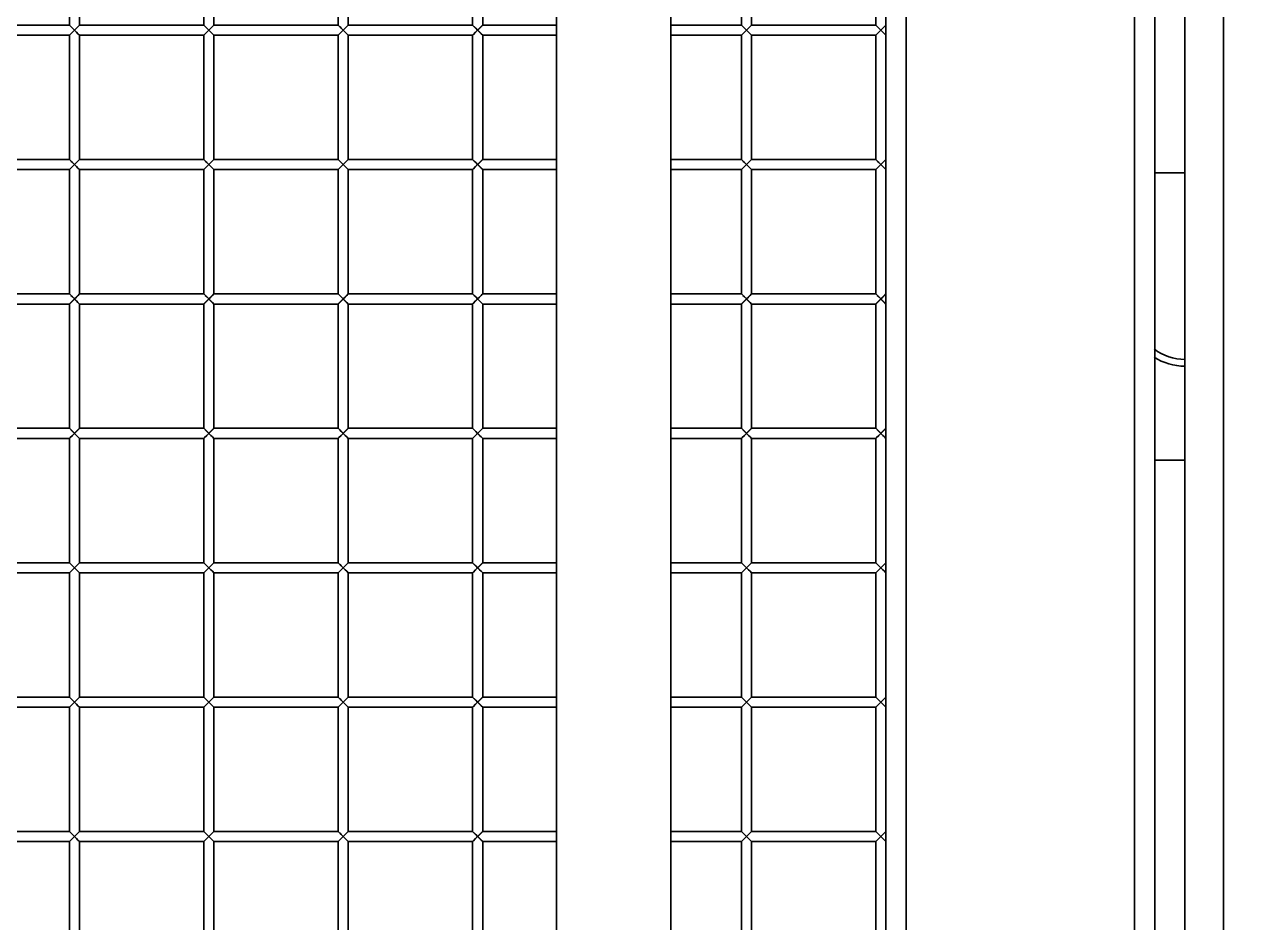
# Model space of a CAD drawing. Header units: millimetres. Extents: x 32496 to 166256, y 3504 to 23939.
# Drawn here: x 144487.8 to 144849.2, y 12817.7 to 13085.1 of the extents above; entities that cross this region are included whole.
import ezdxf

# ---------------------------------------------------------------- set-up
doc = ezdxf.new("R2010")
doc.units = ezdxf.units.MM
doc.layers.get('0').update_dxf_attribs({"lineweight": 35})
doc.layers.add('THICK', color=7, linetype='Continuous', lineweight=0)
doc.styles.add('TH_GBDIM', font='仿宋_GB2312.ttf', dxfattribs={"width": 0.8})
doc.dimstyles.new('TH_GBDIM', dxfattribs={"dimscale": 42, "dimtxt": 3, "dimasz": 3, "dimexe": 1.2, "dimexo": 0, "dimgap": 1, "dimtad": 1, "dimdec": 1, "dimdsep": 46, "dimtxsty": 'TH_GBDIM', "dimcen": 2.5, "dimdle": 252, "dimclrd": 4, "dimclre": 4, "dimclrt": 3, "dimadec": 0, "dimazin": 2, "dimtfac": 0.714286, "dimtdec": 1, "dimtmove": 0, "dimatfit": 3, "dimfxl": 1, "dimtolj": 1, "dimarcsym": 0})

# ---------------------------------------------------------------- blocks, each defined once
blk = doc.blocks.new('8-1250')
at = {"linetype": 'Continuous'}
for p, q in [((-3751.63, -34591.29), (-3751.63, -32232.29)), ((-3846.13, -32251.79), (-3846.13, -34571.79)), ((-3778.13, -34571.79), (-3778.13, -32251.79)), ((-3772.13, -32251.79), (-3772.13, -34571.79)), ((-3763.13, -32421.29), (-3763.13, -34421.29)), ((-3916.13, -33362.79), (-3916.13, -34431.79)), ((-3950.13, -33446.27), (-3950.13, -34431.79)), ((-3852.13, -34414.79), (-3852.13, -33511.79)), ((-4095.13, -33784.79), (-4095.13, -33821.79)), ((-4092.13, -33784.79), (-4092.13, -33821.79)), ((-4055.13, -33784.79), (-4055.13, -33821.79)), ((-4052.13, -33784.79), (-4052.13, -33821.79)), ((-4015.13, -33784.79), (-4015.13, -33821.79)), ((-4012.13, -33784.79), (-4012.13, -33821.79)), ((-3975.13, -33784.79), (-3975.13, -33821.79)), ((-3972.13, -33784.79), (-3972.13, -33821.79)), ((-3895.13, -33784.79), (-3895.13, -33821.79)), ((-3892.13, -33784.79), (-3892.13, -33821.79)), ((-3855.13, -33784.79), (-3855.13, -33821.79)), ((-4132.13, -33821.79), (-4095.13, -33821.79)), ((-4092.13, -33824.79), (-4095.13, -33821.79)), ((-4095.13, -33824.79), (-4092.13, -33821.79)), ((-4092.13, -33821.79), (-4055.13, -33821.79)), ((-4052.13, -33824.79), (-4055.13, -33821.79)), ((-4055.13, -33824.79), (-4052.13, -33821.79)), ((-4052.13, -33821.79), (-4015.13, -33821.79)), ((-4012.13, -33824.79), (-4015.13, -33821.79)), ((-4015.13, -33824.79), (-4012.13, -33821.79)), ((-4012.13, -33821.79), (-3975.13, -33821.79)), ((-3972.13, -33824.79), (-3975.13, -33821.79)), ((-3975.13, -33824.79), (-3972.13, -33821.79)), ((-3972.13, -33821.79), (-3950.13, -33821.79)), ((-3916.13, -33821.79), (-3895.13, -33821.79)), ((-3892.13, -33824.79), (-3895.13, -33821.79)), ((-3895.13, -33824.79), (-3892.13, -33821.79)), ((-3892.13, -33821.79), (-3855.13, -33821.79)), ((-3852.13, -33824.79), (-3855.13, -33821.79)), ((-3855.13, -33824.79), (-3852.13, -33821.79)), ((-4132.13, -33824.79), (-4095.13, -33824.79)), ((-4095.13, -33824.79), (-4095.13, -33861.79)), ((-4095.01, -33824.67), (-4094.22, -33823.88)), ((-4094.22, -33823.88), (-4093.63, -33823.29)), ((-4092.13, -33824.79), (-4092.13, -33861.79)), ((-4092.13, -33824.79), (-4055.13, -33824.79)), ((-4055.13, -33824.79), (-4055.13, -33861.79)), ((-4055.01, -33824.67), (-4054.22, -33823.88)), ((-4054.22, -33823.88), (-4053.63, -33823.29)), ((-4052.13, -33824.79), (-4052.13, -33861.79)), ((-4052.13, -33824.79), (-4015.13, -33824.79)), ((-4015.13, -33824.79), (-4015.13, -33861.79)), ((-4015.01, -33824.67), (-4014.22, -33823.88)), ((-4014.22, -33823.88), (-4013.63, -33823.29)), ((-4012.13, -33824.79), (-4012.13, -33861.79)), ((-4012.13, -33824.79), (-3975.13, -33824.79)), ((-3975.13, -33824.79), (-3975.13, -33861.79)), ((-3975.01, -33824.67), (-3974.22, -33823.88)), ((-3974.22, -33823.88), (-3973.63, -33823.29)), ((-3972.13, -33824.79), (-3972.13, -33861.79)), ((-3972.13, -33824.79), (-3950.13, -33824.79)), ((-3916.13, -33824.79), (-3895.13, -33824.79)), ((-3895.13, -33824.79), (-3895.13, -33861.79)), ((-3895.01, -33824.67), (-3894.22, -33823.88)), ((-3894.22, -33823.88), (-3893.63, -33823.29)), ((-3892.13, -33824.79), (-3892.13, -33861.79)), ((-3892.13, -33824.79), (-3855.13, -33824.79)), ((-3855.13, -33824.79), (-3855.13, -33861.79)), ((-3855.01, -33824.67), (-3854.22, -33823.88)), ((-3854.22, -33823.88), (-3853.63, -33823.29)), ((-4132.13, -33861.79), (-4095.13, -33861.79)), ((-4092.13, -33864.79), (-4095.13, -33861.79)), ((-4095.13, -33864.79), (-4092.13, -33861.79)), ((-4092.13, -33861.79), (-4055.13, -33861.79)), ((-4052.13, -33864.79), (-4055.13, -33861.79)), ((-4055.13, -33864.79), (-4052.13, -33861.79)), ((-4052.13, -33861.79), (-4015.13, -33861.79)), ((-4012.13, -33864.79), (-4015.13, -33861.79)), ((-4015.13, -33864.79), (-4012.13, -33861.79)), ((-4012.13, -33861.79), (-3975.13, -33861.79)), ((-3972.13, -33864.79), (-3975.13, -33861.79)), ((-3975.13, -33864.79), (-3972.13, -33861.79)), ((-3972.13, -33861.79), (-3950.13, -33861.79)), ((-3916.13, -33861.79), (-3895.13, -33861.79)), ((-3892.13, -33864.79), (-3895.13, -33861.79)), ((-3895.13, -33864.79), (-3892.13, -33861.79)), ((-3892.13, -33861.79), (-3855.13, -33861.79)), ((-3852.13, -33864.79), (-3855.13, -33861.79)), ((-3855.13, -33864.79), (-3852.13, -33861.79)), ((-4132.13, -33864.79), (-4095.13, -33864.79)), ((-4095.13, -33864.79), (-4095.13, -33901.79)), ((-4095.01, -33864.67), (-4094.22, -33863.88)), ((-4094.22, -33863.88), (-4093.63, -33863.29)), ((-4092.13, -33864.79), (-4092.13, -33901.79)), ((-4092.13, -33864.79), (-4055.13, -33864.79)), ((-4055.13, -33864.79), (-4055.13, -33901.79)), ((-4055.01, -33864.67), (-4054.22, -33863.88)), ((-4054.22, -33863.88), (-4053.63, -33863.29)), ((-4052.13, -33864.79), (-4052.13, -33901.79)), ((-4052.13, -33864.79), (-4015.13, -33864.79)), ((-4015.13, -33864.79), (-4015.13, -33901.79)), ((-4015.01, -33864.67), (-4014.22, -33863.88)), ((-4014.22, -33863.88), (-4013.63, -33863.29)), ((-4012.13, -33864.79), (-4012.13, -33901.79)), ((-4012.13, -33864.79), (-3975.13, -33864.79)), ((-3975.13, -33864.79), (-3975.13, -33901.79)), ((-3975.01, -33864.67), (-3974.22, -33863.88)), ((-3974.22, -33863.88), (-3973.63, -33863.29)), ((-3972.13, -33864.79), (-3972.13, -33901.79)), ((-3972.13, -33864.79), (-3950.13, -33864.79)), ((-3916.13, -33864.79), (-3895.13, -33864.79)), ((-3895.13, -33864.79), (-3895.13, -33901.79)), ((-3895.01, -33864.67), (-3894.22, -33863.88)), ((-3894.22, -33863.88), (-3893.63, -33863.29)), ((-3892.13, -33864.79), (-3892.13, -33901.79)), ((-3892.13, -33864.79), (-3855.13, -33864.79)), ((-3855.13, -33864.79), (-3855.13, -33901.79)), ((-3855.01, -33864.67), (-3854.22, -33863.88)), ((-3854.22, -33863.88), (-3853.63, -33863.29)), ((-3763.13, -33865.79), (-3772.13, -33865.79)), ((-4132.13, -33901.79), (-4095.13, -33901.79)), ((-4092.13, -33904.79), (-4095.13, -33901.79)), ((-4095.13, -33904.79), (-4092.13, -33901.79)), ((-4092.13, -33901.79), (-4055.13, -33901.79)), ((-4052.13, -33904.79), (-4055.13, -33901.79)), ((-4055.13, -33904.79), (-4052.13, -33901.79)), ((-4052.13, -33901.79), (-4015.13, -33901.79)), ((-4012.13, -33904.79), (-4015.13, -33901.79)), ((-4015.13, -33904.79), (-4012.13, -33901.79)), ((-4012.13, -33901.79), (-3975.13, -33901.79)), ((-3972.13, -33904.79), (-3975.13, -33901.79)), ((-3975.13, -33904.79), (-3972.13, -33901.79)), ((-3972.13, -33901.79), (-3950.13, -33901.79)), ((-3916.13, -33901.79), (-3895.13, -33901.79)), ((-3892.13, -33904.79), (-3895.13, -33901.79)), ((-3895.13, -33904.79), (-3892.13, -33901.79)), ((-3892.13, -33901.79), (-3855.13, -33901.79)), ((-3852.13, -33904.79), (-3855.13, -33901.79)), ((-3855.13, -33904.79), (-3852.13, -33901.79)), ((-4132.13, -33904.79), (-4095.13, -33904.79)), ((-4095.13, -33904.79), (-4095.13, -33941.79)), ((-4095.01, -33904.67), (-4094.22, -33903.88)), ((-4094.22, -33903.88), (-4093.63, -33903.29)), ((-4092.13, -33904.79), (-4092.13, -33941.79)), ((-4092.13, -33904.79), (-4055.13, -33904.79)), ((-4055.13, -33904.79), (-4055.13, -33941.79)), ((-4055.01, -33904.67), (-4054.22, -33903.88)), ((-4054.22, -33903.88), (-4053.63, -33903.29)), ((-4052.13, -33904.79), (-4052.13, -33941.79)), ((-4052.13, -33904.79), (-4015.13, -33904.79)), ((-4015.13, -33904.79), (-4015.13, -33941.79)), ((-4015.01, -33904.67), (-4014.22, -33903.88)), ((-4014.22, -33903.88), (-4013.63, -33903.29)), ((-4012.13, -33904.79), (-4012.13, -33941.79)), ((-4012.13, -33904.79), (-3975.13, -33904.79)), ((-3975.13, -33904.79), (-3975.13, -33941.79)), ((-3975.01, -33904.67), (-3974.22, -33903.88)), ((-3974.22, -33903.88), (-3973.63, -33903.29)), ((-3972.13, -33904.79), (-3972.13, -33941.79)), ((-3972.13, -33904.79), (-3950.13, -33904.79)), ((-3916.13, -33904.79), (-3895.13, -33904.79)), ((-3895.13, -33904.79), (-3895.13, -33941.79)), ((-3895.01, -33904.67), (-3894.22, -33903.88)), ((-3894.22, -33903.88), (-3893.63, -33903.29)), ((-3892.13, -33904.79), (-3892.13, -33941.79)), ((-3892.13, -33904.79), (-3855.13, -33904.79)), ((-3855.13, -33904.79), (-3855.13, -33941.79)), ((-3855.01, -33904.67), (-3854.22, -33903.88)), ((-3854.22, -33903.88), (-3853.63, -33903.29)), ((-4132.13, -33941.79), (-4095.13, -33941.79)), ((-4132.13, -33944.79), (-4095.13, -33944.79)), ((-4092.13, -33944.79), (-4095.13, -33941.79)), ((-4095.13, -33944.79), (-4092.13, -33941.79)), ((-4095.13, -33944.79), (-4095.13, -33981.79)), ((-4095.01, -33944.67), (-4094.22, -33943.88)), ((-4094.22, -33943.88), (-4093.63, -33943.29)), ((-4092.13, -33941.79), (-4055.13, -33941.79)), ((-4092.13, -33944.79), (-4092.13, -33981.79)), ((-4092.13, -33944.79), (-4055.13, -33944.79)), ((-4052.13, -33944.79), (-4055.13, -33941.79)), ((-4055.13, -33944.79), (-4052.13, -33941.79)), ((-4055.13, -33944.79), (-4055.13, -33981.79)), ((-4055.01, -33944.67), (-4054.22, -33943.88)), ((-4054.22, -33943.88), (-4053.63, -33943.29)), ((-4052.13, -33941.79), (-4015.13, -33941.79)), ((-4052.13, -33944.79), (-4052.13, -33981.79)), ((-4052.13, -33944.79), (-4015.13, -33944.79)), ((-4012.13, -33944.79), (-4015.13, -33941.79)), ((-4015.13, -33944.79), (-4012.13, -33941.79)), ((-4015.13, -33944.79), (-4015.13, -33981.79)), ((-4015.01, -33944.67), (-4014.22, -33943.88)), ((-4014.22, -33943.88), (-4013.63, -33943.29)), ((-4012.13, -33941.79), (-3975.13, -33941.79)), ((-4012.13, -33944.79), (-4012.13, -33981.79)), ((-4012.13, -33944.79), (-3975.13, -33944.79)), ((-3972.13, -33944.79), (-3975.13, -33941.79)), ((-3975.13, -33944.79), (-3972.13, -33941.79)), ((-3975.13, -33944.79), (-3975.13, -33981.79)), ((-3975.01, -33944.67), (-3974.22, -33943.88)), ((-3974.22, -33943.88), (-3973.63, -33943.29)), ((-3972.13, -33941.79), (-3950.13, -33941.79)), ((-3972.13, -33944.79), (-3972.13, -33981.79)), ((-3972.13, -33944.79), (-3950.13, -33944.79)), ((-3916.13, -33941.79), (-3895.13, -33941.79)), ((-3916.13, -33944.79), (-3895.13, -33944.79)), ((-3892.13, -33944.79), (-3895.13, -33941.79)), ((-3895.13, -33944.79), (-3892.13, -33941.79)), ((-3895.13, -33944.79), (-3895.13, -33981.79)), ((-3895.01, -33944.67), (-3894.22, -33943.88)), ((-3894.22, -33943.88), (-3893.63, -33943.29)), ((-3892.13, -33941.79), (-3855.13, -33941.79)), ((-3892.13, -33944.79), (-3892.13, -33981.79)), ((-3892.13, -33944.79), (-3855.13, -33944.79)), ((-3852.13, -33944.79), (-3855.13, -33941.79)), ((-3855.13, -33944.79), (-3852.13, -33941.79)), ((-3855.13, -33944.79), (-3855.13, -33981.79)), ((-3855.01, -33944.67), (-3854.22, -33943.88)), ((-3854.22, -33943.88), (-3853.63, -33943.29)), ((-3763.13, -33951.29), (-3772.13, -33951.29)), ((-4132.13, -33981.79), (-4095.13, -33981.79)), ((-4132.13, -33984.79), (-4095.13, -33984.79)), ((-4092.13, -33984.79), (-4095.13, -33981.79)), ((-4095.13, -33984.79), (-4092.13, -33981.79)), ((-4095.13, -33984.79), (-4095.13, -34021.79)), ((-4095.01, -33984.67), (-4094.22, -33983.88)), ((-4094.22, -33983.88), (-4093.63, -33983.29)), ((-4092.13, -33981.79), (-4055.13, -33981.79)), ((-4092.13, -33984.79), (-4092.13, -34021.79)), ((-4092.13, -33984.79), (-4055.13, -33984.79)), ((-4052.13, -33984.79), (-4055.13, -33981.79)), ((-4055.13, -33984.79), (-4052.13, -33981.79)), ((-4055.13, -33984.79), (-4055.13, -34021.79)), ((-4055.01, -33984.67), (-4054.22, -33983.88)), ((-4054.22, -33983.88), (-4053.63, -33983.29)), ((-4052.13, -33981.79), (-4015.13, -33981.79)), ((-4052.13, -33984.79), (-4052.13, -34021.79)), ((-4052.13, -33984.79), (-4015.13, -33984.79)), ((-4012.13, -33984.79), (-4015.13, -33981.79)), ((-4015.13, -33984.79), (-4012.13, -33981.79)), ((-4015.13, -33984.79), (-4015.13, -34021.79)), ((-4015.01, -33984.67), (-4014.22, -33983.88)), ((-4014.22, -33983.88), (-4013.63, -33983.29)), ((-4012.13, -33981.79), (-3975.13, -33981.79)), ((-4012.13, -33984.79), (-4012.13, -34021.79)), ((-4012.13, -33984.79), (-3975.13, -33984.79)), ((-3972.13, -33984.79), (-3975.13, -33981.79)), ((-3975.13, -33984.79), (-3972.13, -33981.79)), ((-3975.13, -33984.79), (-3975.13, -34021.79)), ((-3975.01, -33984.67), (-3974.22, -33983.88)), ((-3974.22, -33983.88), (-3973.63, -33983.29)), ((-3972.13, -33981.79), (-3950.13, -33981.79)), ((-3972.13, -33984.79), (-3972.13, -34021.79)), ((-3972.13, -33984.79), (-3950.13, -33984.79)), ((-3916.13, -33981.79), (-3895.13, -33981.79)), ((-3916.13, -33984.79), (-3895.13, -33984.79)), ((-3892.13, -33984.79), (-3895.13, -33981.79)), ((-3895.13, -33984.79), (-3892.13, -33981.79)), ((-3895.13, -33984.79), (-3895.13, -34021.79)), ((-3895.01, -33984.67), (-3894.22, -33983.88)), ((-3894.22, -33983.88), (-3893.63, -33983.29)), ((-3892.13, -33981.79), (-3855.13, -33981.79)), ((-3892.13, -33984.79), (-3892.13, -34021.79)), ((-3892.13, -33984.79), (-3855.13, -33984.79)), ((-3852.13, -33984.79), (-3855.13, -33981.79)), ((-3855.13, -33984.79), (-3852.13, -33981.79)), ((-3855.13, -33984.79), (-3855.13, -34021.79)), ((-3855.01, -33984.67), (-3854.22, -33983.88)), ((-3854.22, -33983.88), (-3853.63, -33983.29)), ((-4132.13, -34021.79), (-4095.13, -34021.79)), ((-4092.13, -34024.79), (-4095.13, -34021.79)), ((-4095.13, -34024.79), (-4092.13, -34021.79)), ((-4095.01, -34024.67), (-4094.22, -34023.88)), ((-4094.22, -34023.88), (-4093.63, -34023.29)), ((-4092.13, -34021.79), (-4055.13, -34021.79)), ((-4052.13, -34024.79), (-4055.13, -34021.79)), ((-4055.13, -34024.79), (-4052.13, -34021.79)), ((-4055.01, -34024.67), (-4054.22, -34023.88)), ((-4054.22, -34023.88), (-4053.63, -34023.29)), ((-4052.13, -34021.79), (-4015.13, -34021.79)), ((-4012.13, -34024.79), (-4015.13, -34021.79)), ((-4015.13, -34024.79), (-4012.13, -34021.79)), ((-4015.01, -34024.67), (-4014.22, -34023.88)), ((-4014.22, -34023.88), (-4013.63, -34023.29)), ((-4012.13, -34021.79), (-3975.13, -34021.79)), ((-3972.13, -34024.79), (-3975.13, -34021.79)), ((-3975.13, -34024.79), (-3972.13, -34021.79)), ((-3975.01, -34024.67), (-3974.22, -34023.88)), ((-3974.22, -34023.88), (-3973.63, -34023.29)), ((-3972.13, -34021.79), (-3950.13, -34021.79)), ((-3916.13, -34021.79), (-3895.13, -34021.79)), ((-3892.13, -34024.79), (-3895.13, -34021.79)), ((-3895.13, -34024.79), (-3892.13, -34021.79)), ((-3895.01, -34024.67), (-3894.22, -34023.88)), ((-3894.22, -34023.88), (-3893.63, -34023.29)), ((-3892.13, -34021.79), (-3855.13, -34021.79)), ((-3852.13, -34024.79), (-3855.13, -34021.79)), ((-3855.13, -34024.79), (-3852.13, -34021.79)), ((-3855.01, -34024.67), (-3854.22, -34023.88)), ((-3854.22, -34023.88), (-3853.63, -34023.29)), ((-4132.13, -34024.79), (-4095.13, -34024.79)), ((-4095.13, -34024.79), (-4095.13, -34061.79)), ((-4092.13, -34024.79), (-4092.13, -34061.79)), ((-4092.13, -34024.79), (-4055.13, -34024.79)), ((-4055.13, -34024.79), (-4055.13, -34061.79)), ((-4052.13, -34024.79), (-4052.13, -34061.79)), ((-4052.13, -34024.79), (-4015.13, -34024.79)), ((-4015.13, -34024.79), (-4015.13, -34061.79)), ((-4012.13, -34024.79), (-4012.13, -34061.79)), ((-4012.13, -34024.79), (-3975.13, -34024.79)), ((-3975.13, -34024.79), (-3975.13, -34061.79)), ((-3972.13, -34024.79), (-3972.13, -34061.79)), ((-3972.13, -34024.79), (-3950.13, -34024.79)), ((-3916.13, -34024.79), (-3895.13, -34024.79)), ((-3895.13, -34024.79), (-3895.13, -34061.79)), ((-3892.13, -34024.79), (-3892.13, -34061.79)), ((-3892.13, -34024.79), (-3855.13, -34024.79)), ((-3855.13, -34024.79), (-3855.13, -34061.79)), ((-4132.13, -34061.79), (-4095.13, -34061.79)), ((-4092.13, -34064.79), (-4095.13, -34061.79)), ((-4095.13, -34064.79), (-4092.13, -34061.79)), ((-4095.01, -34064.67), (-4094.22, -34063.88)), ((-4094.22, -34063.88), (-4093.63, -34063.29)), ((-4092.13, -34061.79), (-4055.13, -34061.79)), ((-4052.13, -34064.79), (-4055.13, -34061.79)), ((-4055.13, -34064.79), (-4052.13, -34061.79)), ((-4055.01, -34064.67), (-4054.22, -34063.88)), ((-4054.22, -34063.88), (-4053.63, -34063.29)), ((-4052.13, -34061.79), (-4015.13, -34061.79)), ((-4012.13, -34064.79), (-4015.13, -34061.79)), ((-4015.13, -34064.79), (-4012.13, -34061.79)), ((-4015.01, -34064.67), (-4014.22, -34063.88)), ((-4014.22, -34063.88), (-4013.63, -34063.29)), ((-4012.13, -34061.79), (-3975.13, -34061.79)), ((-3972.13, -34064.79), (-3975.13, -34061.79)), ((-3975.13, -34064.79), (-3972.13, -34061.79)), ((-3975.01, -34064.67), (-3974.22, -34063.88)), ((-3974.22, -34063.88), (-3973.63, -34063.29)), ((-3972.13, -34061.79), (-3950.13, -34061.79)), ((-3916.13, -34061.79), (-3895.13, -34061.79)), ((-3892.13, -34064.79), (-3895.13, -34061.79)), ((-3895.13, -34064.79), (-3892.13, -34061.79)), ((-3895.01, -34064.67), (-3894.22, -34063.88)), ((-3894.22, -34063.88), (-3893.63, -34063.29)), ((-3892.13, -34061.79), (-3855.13, -34061.79)), ((-3852.13, -34064.79), (-3855.13, -34061.79)), ((-3855.13, -34064.79), (-3852.13, -34061.79)), ((-3855.01, -34064.67), (-3854.22, -34063.88)), ((-3854.22, -34063.88), (-3853.63, -34063.29)), ((-4132.13, -34064.79), (-4095.13, -34064.79)), ((-4095.13, -34064.79), (-4095.13, -34101.79)), ((-4092.13, -34064.79), (-4092.13, -34101.79)), ((-4092.13, -34064.79), (-4055.13, -34064.79)), ((-4055.13, -34064.79), (-4055.13, -34101.79)), ((-4052.13, -34064.79), (-4052.13, -34101.79)), ((-4052.13, -34064.79), (-4015.13, -34064.79)), ((-4015.13, -34064.79), (-4015.13, -34101.79)), ((-4012.13, -34064.79), (-4012.13, -34101.79)), ((-4012.13, -34064.79), (-3975.13, -34064.79)), ((-3975.13, -34064.79), (-3975.13, -34101.79)), ((-3972.13, -34064.79), (-3972.13, -34101.79)), ((-3972.13, -34064.79), (-3950.13, -34064.79)), ((-3916.13, -34064.79), (-3895.13, -34064.79)), ((-3895.13, -34064.79), (-3895.13, -34101.79)), ((-3892.13, -34064.79), (-3892.13, -34101.79)), ((-3892.13, -34064.79), (-3855.13, -34064.79)), ((-3855.13, -34064.79), (-3855.13, -34101.79))]:
    blk.add_line(p, q, dxfattribs=at)
for points in [[(-4093.63, -33823.29), (-4094.21, -33822.7), (-4094.69, -33822.23)], [(-4092.24, -33821.9), (-4092.56, -33822.22), (-4093.05, -33822.71), (-4093.63, -33823.29)], [(-4053.63, -33823.29), (-4054.21, -33822.7), (-4054.69, -33822.23)], [(-4052.24, -33821.9), (-4052.56, -33822.22), (-4053.05, -33822.71), (-4053.63, -33823.29)], [(-4013.63, -33823.29), (-4014.21, -33822.7), (-4014.69, -33822.23)], [(-4012.24, -33821.9), (-4012.56, -33822.22), (-4013.05, -33822.71), (-4013.63, -33823.29)], [(-3973.63, -33823.29), (-3974.21, -33822.7), (-3974.69, -33822.23)], [(-3972.24, -33821.9), (-3972.56, -33822.22), (-3973.05, -33822.71), (-3973.63, -33823.29)], [(-3893.63, -33823.29), (-3894.21, -33822.7), (-3894.69, -33822.23)], [(-3892.24, -33821.9), (-3892.56, -33822.22), (-3893.05, -33822.71), (-3893.63, -33823.29)], [(-3853.63, -33823.29), (-3854.21, -33822.7), (-3854.69, -33822.23)], [(-3852.24, -33821.9), (-3852.56, -33822.22), (-3853.05, -33822.71), (-3853.63, -33823.29)], [(-4093.63, -33823.29), (-4093.04, -33823.88), (-4092.57, -33824.35), (-4092.13, -33824.79)], [(-4053.63, -33823.29), (-4053.04, -33823.88), (-4052.57, -33824.35), (-4052.13, -33824.79)], [(-4013.63, -33823.29), (-4013.04, -33823.88), (-4012.57, -33824.35), (-4012.13, -33824.79)], [(-3973.63, -33823.29), (-3973.04, -33823.88), (-3972.57, -33824.35), (-3972.13, -33824.79)], [(-3893.63, -33823.29), (-3893.04, -33823.88), (-3892.57, -33824.35), (-3892.13, -33824.79)], [(-3853.63, -33823.29), (-3853.04, -33823.88), (-3852.57, -33824.35), (-3852.13, -33824.79)], [(-4092.24, -33861.9), (-4092.56, -33862.22), (-4093.05, -33862.71), (-4093.63, -33863.29)], [(-4052.24, -33861.9), (-4052.56, -33862.22), (-4053.05, -33862.71), (-4053.63, -33863.29)], [(-4012.24, -33861.9), (-4012.56, -33862.22), (-4013.05, -33862.71), (-4013.63, -33863.29)], [(-3972.24, -33861.9), (-3972.56, -33862.22), (-3973.05, -33862.71), (-3973.63, -33863.29)], [(-3892.24, -33861.9), (-3892.56, -33862.22), (-3893.05, -33862.71), (-3893.63, -33863.29)], [(-3852.24, -33861.9), (-3852.56, -33862.22), (-3853.05, -33862.71), (-3853.63, -33863.29)], [(-4093.63, -33863.29), (-4094.21, -33862.7), (-4094.69, -33862.23)], [(-4093.63, -33863.29), (-4093.04, -33863.88), (-4092.57, -33864.35), (-4092.13, -33864.79)], [(-4053.63, -33863.29), (-4054.21, -33862.7), (-4054.69, -33862.23)], [(-4053.63, -33863.29), (-4053.04, -33863.88), (-4052.57, -33864.35), (-4052.13, -33864.79)], [(-4013.63, -33863.29), (-4014.21, -33862.7), (-4014.69, -33862.23)], [(-4013.63, -33863.29), (-4013.04, -33863.88), (-4012.57, -33864.35), (-4012.13, -33864.79)], [(-3973.63, -33863.29), (-3974.21, -33862.7), (-3974.69, -33862.23)], [(-3973.63, -33863.29), (-3973.04, -33863.88), (-3972.57, -33864.35), (-3972.13, -33864.79)], [(-3893.63, -33863.29), (-3894.21, -33862.7), (-3894.69, -33862.23)], [(-3893.63, -33863.29), (-3893.04, -33863.88), (-3892.57, -33864.35), (-3892.13, -33864.79)], [(-3853.63, -33863.29), (-3854.21, -33862.7), (-3854.69, -33862.23)], [(-3853.63, -33863.29), (-3853.04, -33863.88), (-3852.57, -33864.35), (-3852.13, -33864.79)], [(-4093.63, -33903.29), (-4094.21, -33902.7), (-4094.69, -33902.23)], [(-4092.24, -33901.9), (-4092.56, -33902.22), (-4093.05, -33902.71), (-4093.63, -33903.29)], [(-4093.63, -33903.29), (-4093.04, -33903.88), (-4092.57, -33904.35), (-4092.13, -33904.79)], [(-4053.63, -33903.29), (-4054.21, -33902.7), (-4054.69, -33902.23)], [(-4052.24, -33901.9), (-4052.56, -33902.22), (-4053.05, -33902.71), (-4053.63, -33903.29)], [(-4053.63, -33903.29), (-4053.04, -33903.88), (-4052.57, -33904.35), (-4052.13, -33904.79)], [(-4013.63, -33903.29), (-4014.21, -33902.7), (-4014.69, -33902.23)], [(-4012.24, -33901.9), (-4012.56, -33902.22), (-4013.05, -33902.71), (-4013.63, -33903.29)], [(-4013.63, -33903.29), (-4013.04, -33903.88), (-4012.57, -33904.35), (-4012.13, -33904.79)], [(-3973.63, -33903.29), (-3974.21, -33902.7), (-3974.69, -33902.23)], [(-3972.24, -33901.9), (-3972.56, -33902.22), (-3973.05, -33902.71), (-3973.63, -33903.29)], [(-3973.63, -33903.29), (-3973.04, -33903.88), (-3972.57, -33904.35), (-3972.13, -33904.79)], [(-3893.63, -33903.29), (-3894.21, -33902.7), (-3894.69, -33902.23)], [(-3892.24, -33901.9), (-3892.56, -33902.22), (-3893.05, -33902.71), (-3893.63, -33903.29)], [(-3893.63, -33903.29), (-3893.04, -33903.88), (-3892.57, -33904.35), (-3892.13, -33904.79)], [(-3853.63, -33903.29), (-3854.21, -33902.7), (-3854.69, -33902.23)], [(-3852.24, -33901.9), (-3852.56, -33902.22), (-3853.05, -33902.71), (-3853.63, -33903.29)], [(-3853.63, -33903.29), (-3853.04, -33903.88), (-3852.57, -33904.35), (-3852.13, -33904.79)], [(-4093.63, -33943.29), (-4094.21, -33942.7), (-4094.69, -33942.23)], [(-4092.24, -33941.9), (-4092.56, -33942.22), (-4093.05, -33942.71), (-4093.63, -33943.29)], [(-4093.63, -33943.29), (-4093.04, -33943.88), (-4092.57, -33944.35), (-4092.13, -33944.79)], [(-4053.63, -33943.29), (-4054.21, -33942.7), (-4054.69, -33942.23)], [(-4052.24, -33941.9), (-4052.56, -33942.22), (-4053.05, -33942.71), (-4053.63, -33943.29)], [(-4053.63, -33943.29), (-4053.04, -33943.88), (-4052.57, -33944.35), (-4052.13, -33944.79)], [(-4013.63, -33943.29), (-4014.21, -33942.7), (-4014.69, -33942.23)], [(-4012.24, -33941.9), (-4012.56, -33942.22), (-4013.05, -33942.71), (-4013.63, -33943.29)], [(-4013.63, -33943.29), (-4013.04, -33943.88), (-4012.57, -33944.35), (-4012.13, -33944.79)], [(-3973.63, -33943.29), (-3974.21, -33942.7), (-3974.69, -33942.23)], [(-3972.24, -33941.9), (-3972.56, -33942.22), (-3973.05, -33942.71), (-3973.63, -33943.29)], [(-3973.63, -33943.29), (-3973.04, -33943.88), (-3972.57, -33944.35), (-3972.13, -33944.79)], [(-3893.63, -33943.29), (-3894.21, -33942.7), (-3894.69, -33942.23)], [(-3892.24, -33941.9), (-3892.56, -33942.22), (-3893.05, -33942.71), (-3893.63, -33943.29)], [(-3893.63, -33943.29), (-3893.04, -33943.88), (-3892.57, -33944.35), (-3892.13, -33944.79)], [(-3853.63, -33943.29), (-3854.21, -33942.7), (-3854.69, -33942.23)], [(-3852.24, -33941.9), (-3852.56, -33942.22), (-3853.05, -33942.71), (-3853.63, -33943.29)], [(-3853.63, -33943.29), (-3853.04, -33943.88), (-3852.57, -33944.35), (-3852.13, -33944.79)], [(-4093.63, -33983.29), (-4094.21, -33982.7), (-4094.69, -33982.23)], [(-4092.24, -33981.9), (-4092.56, -33982.22), (-4093.05, -33982.71), (-4093.63, -33983.29)], [(-4093.63, -33983.29), (-4093.04, -33983.88), (-4092.57, -33984.35), (-4092.13, -33984.79)], [(-4053.63, -33983.29), (-4054.21, -33982.7), (-4054.69, -33982.23)], [(-4052.24, -33981.9), (-4052.56, -33982.22), (-4053.05, -33982.71), (-4053.63, -33983.29)], [(-4053.63, -33983.29), (-4053.04, -33983.88), (-4052.57, -33984.35), (-4052.13, -33984.79)], [(-4013.63, -33983.29), (-4014.21, -33982.7), (-4014.69, -33982.23)], [(-4012.24, -33981.9), (-4012.56, -33982.22), (-4013.05, -33982.71), (-4013.63, -33983.29)], [(-4013.63, -33983.29), (-4013.04, -33983.88), (-4012.57, -33984.35), (-4012.13, -33984.79)], [(-3973.63, -33983.29), (-3974.21, -33982.7), (-3974.69, -33982.23)], [(-3972.24, -33981.9), (-3972.56, -33982.22), (-3973.05, -33982.71), (-3973.63, -33983.29)], [(-3973.63, -33983.29), (-3973.04, -33983.88), (-3972.57, -33984.35), (-3972.13, -33984.79)], [(-3893.63, -33983.29), (-3894.21, -33982.7), (-3894.69, -33982.23)], [(-3892.24, -33981.9), (-3892.56, -33982.22), (-3893.05, -33982.71), (-3893.63, -33983.29)], [(-3893.63, -33983.29), (-3893.04, -33983.88), (-3892.57, -33984.35), (-3892.13, -33984.79)], [(-3853.63, -33983.29), (-3854.21, -33982.7), (-3854.69, -33982.23)], [(-3852.24, -33981.9), (-3852.56, -33982.22), (-3853.05, -33982.71), (-3853.63, -33983.29)], [(-3853.63, -33983.29), (-3853.04, -33983.88), (-3852.57, -33984.35), (-3852.13, -33984.79)], [(-4093.63, -34023.29), (-4094.21, -34022.7), (-4094.69, -34022.23)], [(-4092.24, -34021.9), (-4092.56, -34022.22), (-4093.05, -34022.71), (-4093.63, -34023.29)], [(-4093.63, -34023.29), (-4093.04, -34023.88), (-4092.57, -34024.35), (-4092.13, -34024.79)], [(-4053.63, -34023.29), (-4054.21, -34022.7), (-4054.69, -34022.23)], [(-4052.24, -34021.9), (-4052.56, -34022.22), (-4053.05, -34022.71), (-4053.63, -34023.29)], [(-4053.63, -34023.29), (-4053.04, -34023.88), (-4052.57, -34024.35), (-4052.13, -34024.79)], [(-4013.63, -34023.29), (-4014.21, -34022.7), (-4014.69, -34022.23)], [(-4012.24, -34021.9), (-4012.56, -34022.22), (-4013.05, -34022.71), (-4013.63, -34023.29)], [(-4013.63, -34023.29), (-4013.04, -34023.88), (-4012.57, -34024.35), (-4012.13, -34024.79)], [(-3973.63, -34023.29), (-3974.21, -34022.7), (-3974.69, -34022.23)], [(-3972.24, -34021.9), (-3972.56, -34022.22), (-3973.05, -34022.71), (-3973.63, -34023.29)], [(-3973.63, -34023.29), (-3973.04, -34023.88), (-3972.57, -34024.35), (-3972.13, -34024.79)], [(-3893.63, -34023.29), (-3894.21, -34022.7), (-3894.69, -34022.23)], [(-3892.24, -34021.9), (-3892.56, -34022.22), (-3893.05, -34022.71), (-3893.63, -34023.29)], [(-3893.63, -34023.29), (-3893.04, -34023.88), (-3892.57, -34024.35), (-3892.13, -34024.79)], [(-3853.63, -34023.29), (-3854.21, -34022.7), (-3854.69, -34022.23)], [(-3852.24, -34021.9), (-3852.56, -34022.22), (-3853.05, -34022.71), (-3853.63, -34023.29)], [(-3853.63, -34023.29), (-3853.04, -34023.88), (-3852.57, -34024.35), (-3852.13, -34024.79)], [(-4093.63, -34063.29), (-4094.21, -34062.7), (-4094.69, -34062.23)], [(-4092.24, -34061.9), (-4092.56, -34062.22), (-4093.05, -34062.71), (-4093.63, -34063.29)], [(-4093.63, -34063.29), (-4093.04, -34063.88), (-4092.57, -34064.35), (-4092.13, -34064.79)], [(-4053.63, -34063.29), (-4054.21, -34062.7), (-4054.69, -34062.23)], [(-4052.24, -34061.9), (-4052.56, -34062.22), (-4053.05, -34062.71), (-4053.63, -34063.29)], [(-4053.63, -34063.29), (-4053.04, -34063.88), (-4052.57, -34064.35), (-4052.13, -34064.79)], [(-4013.63, -34063.29), (-4014.21, -34062.7), (-4014.69, -34062.23)], [(-4012.24, -34061.9), (-4012.56, -34062.22), (-4013.05, -34062.71), (-4013.63, -34063.29)], [(-4013.63, -34063.29), (-4013.04, -34063.88), (-4012.57, -34064.35), (-4012.13, -34064.79)], [(-3973.63, -34063.29), (-3974.21, -34062.7), (-3974.69, -34062.23)], [(-3972.24, -34061.9), (-3972.56, -34062.22), (-3973.05, -34062.71), (-3973.63, -34063.29)], [(-3973.63, -34063.29), (-3973.04, -34063.88), (-3972.57, -34064.35), (-3972.13, -34064.79)], [(-3893.63, -34063.29), (-3894.21, -34062.7), (-3894.69, -34062.23)], [(-3892.24, -34061.9), (-3892.56, -34062.22), (-3893.05, -34062.71), (-3893.63, -34063.29)], [(-3893.63, -34063.29), (-3893.04, -34063.88), (-3892.57, -34064.35), (-3892.13, -34064.79)], [(-3853.63, -34063.29), (-3854.21, -34062.7), (-3854.69, -34062.23)], [(-3852.24, -34061.9), (-3852.56, -34062.22), (-3853.05, -34062.71), (-3853.63, -34063.29)], [(-3853.63, -34063.29), (-3853.04, -34063.88), (-3852.57, -34064.35), (-3852.13, -34064.79)]]:
    blk.add_lwpolyline(points, dxfattribs=at)
for radius, start in [(15, 232.4283), (17, 237.3289)]:
    blk.add_arc((-3763.13, -33906.29), radius, start, 270, dxfattribs=at)

msp = doc.modelspace()

# ---------------------------------------------------------------- block references
at = {"color": 6}
msp.add_blockref('8-1250', (148596.331, 46906.597), dxfattribs=at)

# ---------------------------------------------------------------- leaders
at = {"layer": 'THICK', "lineweight": -3}
msp.add_leader([(146450.599, 13213.889), (145599.61, 11716.687), (143661.118, 11716.687)], dimstyle='TH_GBDIM', override={"dimscale": 30, "dimarcsym": 2}, dxfattribs=at)

doc.saveas('drawing.dxf')
